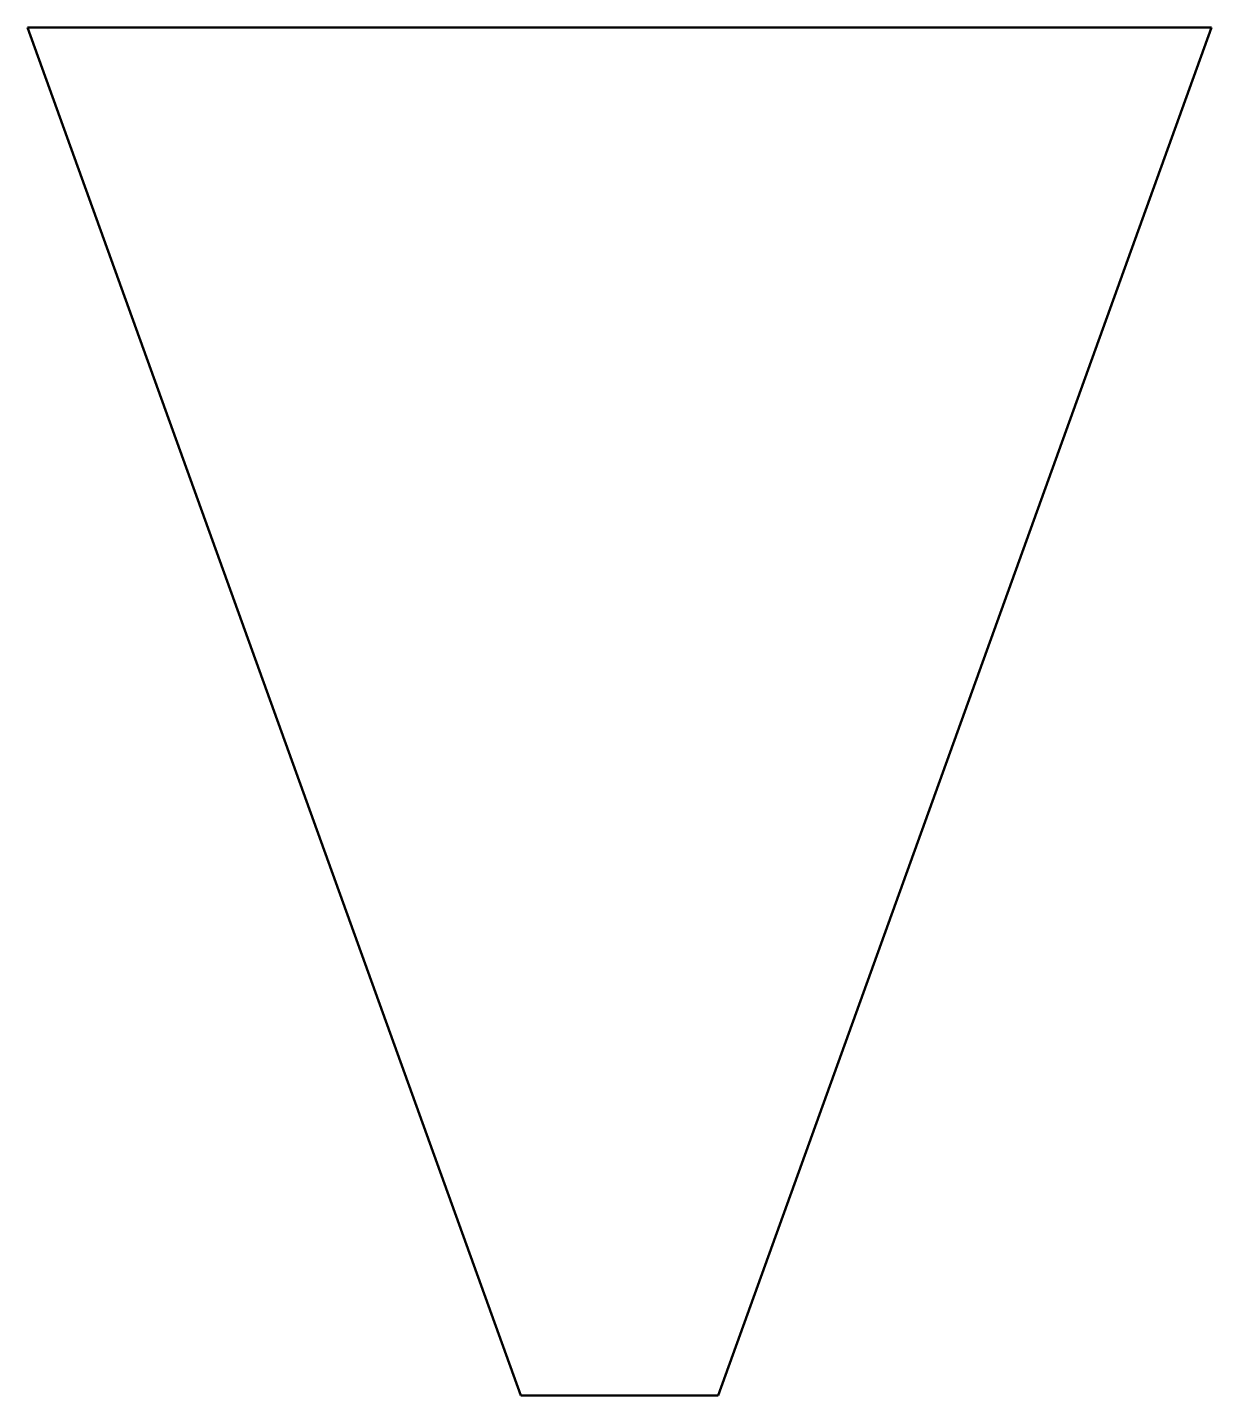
# Model space of a CAD drawing. Header units: millimetres. Extents: x -210 to 210, y 0 to 485.
import ezdxf

# ---------------------------------------------------------------- set-up
doc = ezdxf.new("R2010")
doc.units = ezdxf.units.MM
doc.layers.add('CUT', color=1, linetype='Continuous', lineweight=50)

msp = doc.modelspace()

# ---------------------------------------------------------------- linework, layer by layer
at = {"layer": 'CUT'}
for p, q in [((210, 485.41), (-210, 485.41)), ((-210, 485.41), (-35, 0)), ((35, 0), (210, 485.41)), ((-35, 0), (35, 0))]:
    msp.add_line(p, q, dxfattribs=at)

doc.saveas('drawing.dxf')
